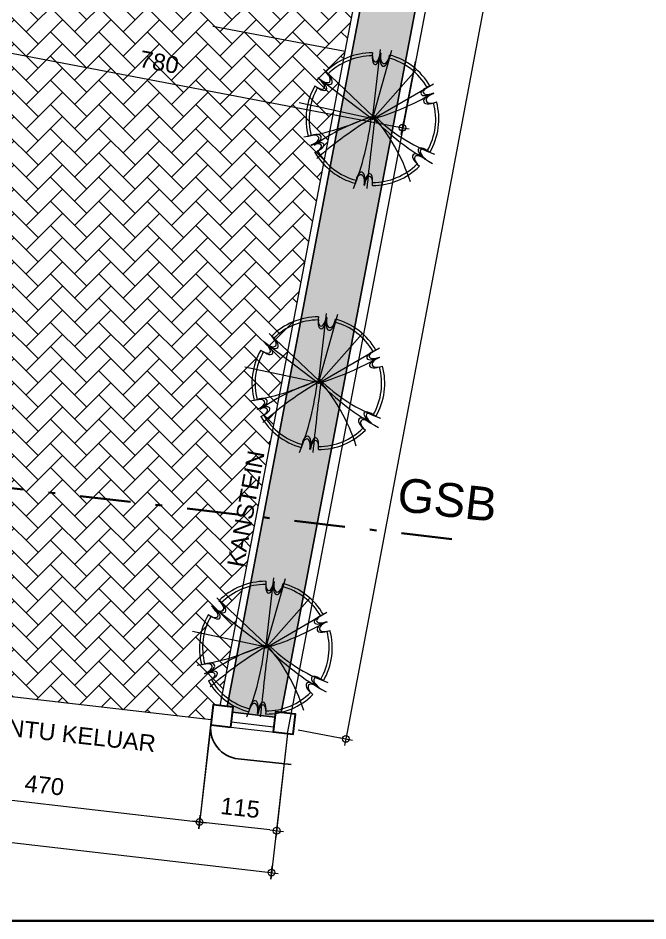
# Model space of a CAD drawing. Header units: millimetres. Extents: x -11 to 1625, y -267 to 180.
# Drawn here: x 860.11 to 869.45, y 119 to 132.4 of the extents above; entities that cross this region are included whole.
import ezdxf
from ezdxf.enums import TextEntityAlignment as Align

# ---------------------------------------------------------------- set-up
doc = ezdxf.new("R2010")
doc.units = ezdxf.units.MM
doc.linetypes.add('DASHDOT', pattern=[1, 0.5, -0.25, 0, -0.25])
for name, color, linetype, lineweight in [('ars', 11, 'Continuous', 5), ('batas jalan', 3, 'Continuous', 25), ('GRS KOP', 1, 'Continuous', 35), ('GSB', 1, 'DASHDOT', 35), ('KOLOM', 1, 'Continuous', 30), ('kop', 7, 'Continuous', 20), ('lan', 7, 'Continuous', 15), ('not', 7, 'Continuous', 20), ('PAGAR', 4, 'Continuous', 18), ('POHON', 84, 'Continuous', 0), ('TEXT KETERANGAN', 7, 'Continuous', 9), ('u', 6, 'Continuous', 20)]:
    doc.layers.add(name, color=color, linetype=linetype, lineweight=lineweight)
doc.styles.add('BARU', font='complex.shx')
doc.styles.get("Standard").update_dxf_attribs({"font": 'ARIALUNI.TTF'})
doc.dimstyles.new('SK100', dxfattribs={"dimtxt": 0.25, "dimasz": 0.1, "dimexe": 0.1, "dimexo": 0, "dimgap": 0.15, "dimtad": 1, "dimdec": 0, "dimlfac": 100, "dimzin": 12, "dimdsep": 46, "dimtxsty": 'Standard', "dimblk": 'BULAT', "dimcen": 0.1, "dimclrd": 256, "dimclre": 256, "dimclrt": 256, "dimadec": 0, "dimazin": 3, "dimtfac": 1, "dimtdec": 0, "dimtofl": 0, "dimtmove": 0, "dimatfit": 3, "dimldrblk": 'BULAT', "dimfxl": 0, "dimtolj": 1, "dimtzin": 0, "dimlwd": -1, "dimlwe": -1, "dimarcsym": 0})

# ---------------------------------------------------------------- blocks, each defined once
blk = doc.blocks.new('kop')
at = {"layer": 'GRS KOP'}
blk.add_lwpolyline([(1, 54), (83, 54), (83, 1), (1, 1)], close=True, dxfattribs=at)
at = {"layer": 'kop', "style": 'BARU', "flags": 4}
for p, height in [((73.8, 5.4), 0.35), ((80.303, 5.382), 0.25), ((73.8, 4.9), 0.35), ((80.303, 4.882), 0.25), ((73.8, 4.4), 0.35), ((80.303, 4.382), 0.25)]:
    blk.add_attdef('-', p, '', height=height, dxfattribs=at)
at = {"layer": 'kop', "flags": 4}
for tag, p in [('AR-00', (78.057, 2.648)), ('00', (81.238, 2.647))]:
    blk.add_attdef(tag, text='', height=0.35, dxfattribs=at).set_placement(p, align=Align.MIDDLE)
blk = doc.blocks.new('BULAT')
for p, q in [((-1, 0), (1, 0)), ((0, -1), (0, 1))]:
    blk.add_line(p, q)
blk.add_circle((0, 0), 0.5)
blk = doc.blocks.new('*D3027')
at = {"layer": 'Defpoints', "color": 0}
for p in [(858.34, 133.214), (865.997, 131.753), (865.81, 130.77)]:
    blk.add_point(p, dxfattribs=at)
at = {"layer": 'u'}
for p, q in [((858.34, 133.214), (858.134, 132.133)), ((858.251, 132.213), (865.712, 130.789)), ((865.997, 131.753), (865.791, 130.672))]:
    blk.add_line(p, q, dxfattribs=at)
at = {"layer": 'u', "xscale": 0.1, "yscale": 0.1, "zscale": 0.1}
for p, rotation in [((858.153, 132.231), 169.1956795512109), ((865.81, 130.77), 349.1956795512109)]:
    blk.add_blockref('BULAT', p, dxfattribs=dict(at, rotation=rotation))
at = {"layer": 'u', "insert": (862.2, 131.742), "char_height": 0.25, "attachment_point": 5, "rotation": 349.1957}
blk.add_mtext('\\A1;780', dxfattribs=at)
blk = doc.blocks.new('POH1')
for p, q in [((0.047, -0.206), (0.813, 6.356)), ((0.047, -0.206), (1.889, 6.299)), ((0.133, 0.018), (-4.57, 4.488)), ((0.047, -0.206), (4.156, 4.432)), ((0.02, -0.209), (-5.08, 3.696)), ((0.047, -0.206), (5.799, 3.13)), ((-0.059, -0.141), (-6.859, 1.322))]:
    blk.add_line(p, q)
for centre, radius, start, end in [((0.047, -0.206), 6.25, 90, 135.02273), ((0.047, -0.206), 6.25, 82.75021, 83.22779), ((0.047, -0.206), 5.957, 90, 135.02273), ((0.047, -0.206), 5.957, 82.75021, 83.22779), ((0.047, -0.206), 5.957, 30, 75.02273), ((0.047, -0.206), 6.25, 30, 75.02273), ((0.047, -0.206), 6.25, 142.75021, 143.22779), ((0.047, -0.206), 6.25, 150, 195.02273), ((0.047, -0.206), 5.957, 150, 195.02273), ((0.047, -0.206), 5.957, 142.75021, 143.22779), ((-7.075, 24.064), 25.293, 286.35565, 299.2634), ((0.047, -0.206), 5.957, 22.75021, 23.22779), ((0.047, -0.206), 6.25, 22.75021, 23.22779), ((0.047, -0.206), 5.957, 330, 15.02273), ((0.047, -0.206), 6.25, 330, 15.02273), ((-10.036, 21.281), 23.426, 278.89095, 295.05105), ((5.305, -17.569), 18.352, 106.80326, 125.77653), ((-13.31, -11.551), 17.777, 17.80316, 41.52093), ((11.41, 11.387), 15.873, 224.94274, 249.65135), ((17.959, -30.229), 35.053, 120.53343, 131.32015), ((-25.715, 2.832), 25.816, 338.27386, 353.62024), ((297.186, -37.092), 299.208, 172.9262, 174.17477), ((17.559, 17.049), 24.474, 224.15587, 241.05851), ((0.047, -0.206), 5.957, 202.75021, 203.22779), ((0.047, -0.206), 6.25, 202.75021, 203.22779), ((0.047, -0.206), 6.25, 210, 255.02273), ((0.047, -0.206), 5.957, 210, 255.02273), ((0.047, -0.206), 5.957, 322.75021, 323.22779), ((0.047, -0.206), 6.25, 322.75021, 323.22779), ((0.047, -0.206), 5.957, 270, 315.02273), ((0.047, -0.206), 6.25, 270, 315.02273), ((0.047, -0.206), 6.25, 262.75021, 263.22779), ((0.047, -0.206), 5.957, 262.75021, 263.22779)]:
    blk.add_arc(centre, radius, start, end)
for centre, major_axis, ratio, start_param, end_param in [((0.412, 5.992), (-0.115, -0.809), 0.450725, 4.712389, 7.927948), ((1.241, 5.867), (-0.147, -0.833), 0.498328, 4.647864, 7.899063), ((0.395, 5.701), (-0.109, -0.771), 0.450725, 4.712389, 7.927948), ((1.185, 5.582), (-0.14, -0.794), 0.498328, 4.647864, 7.899063), ((-5.138, 3.209), (0.643, -0.504), 0.450725, 4.712389, 7.927948), ((-4.615, 3.864), (0.648, -0.544), 0.498328, 4.647864, 7.899063), ((-4.396, 3.673), (0.618, -0.518), 0.498328, 4.647864, 7.899063), ((-4.895, 3.049), (0.613, -0.48), 0.450725, 4.712389, 7.927948), ((5.337, 2.447), (-0.723, -0.291), 0.450725, 4.712389, 7.927948), ((5.598, 2.577), (-0.758, -0.305), 0.450725, 4.712389, 7.927948), ((5.629, 1.703), (-0.758, -0.276), 0.498328, 4.647864, 7.899063), ((5.904, 1.797), (-0.795, -0.29), 0.498328, 4.647864, 7.899063), ((-5.809, -2.209), (0.795, 0.29), 0.498328, 4.647864, 7.899063), ((-5.534, -2.115), (0.758, 0.276), 0.498328, 4.647864, 7.899063), ((-5.503, -2.989), (0.758, 0.305), 0.450725, 4.712389, 7.927948), ((-5.242, -2.858), (0.723, 0.291), 0.450725, 4.712389, 7.927948), ((4.989, -3.461), (-0.613, 0.48), 0.450725, 4.712389, 7.927948), ((5.233, -3.621), (-0.643, 0.504), 0.450725, 4.712389, 7.927948), ((4.491, -4.085), (-0.618, 0.518), 0.498328, 4.647864, 7.899063), ((4.71, -4.276), (-0.648, 0.544), 0.498328, 4.647864, 7.899063), ((-1.146, -6.279), (0.147, 0.833), 0.498328, 4.647864, 7.899063), ((-1.09, -5.994), (0.14, 0.794), 0.498328, 4.647864, 7.899063), ((-0.317, -6.404), (0.115, 0.809), 0.450725, 4.712389, 7.927948), ((-0.3, -6.113), (0.109, 0.771), 0.450725, 4.712389, 7.927948)]:
    blk.add_ellipse(centre, major_axis=major_axis, ratio=ratio, start_param=start_param, end_param=end_param)
blk.add_point((0.047, -0.206))
blk.add_point((0.047, -0.206))
blk = doc.blocks.new('*D3038')
at = {"layer": 'Defpoints', "color": 0}
for p in [(858.308, 122.522), (862.974, 121.983), (862.799, 120.468)]:
    blk.add_point(p, dxfattribs=at)
at = {"layer": 'u'}
for p, q in [((858.308, 122.522), (858.121, 120.908)), ((862.974, 121.983), (862.787, 120.369)), ((858.232, 120.996), (862.699, 120.48))]:
    blk.add_line(p, q, dxfattribs=at)
at = {"layer": 'u', "xscale": 0.1, "yscale": 0.1, "zscale": 0.1}
for p, rotation in [((858.133, 121.007), 173.4063570293028), ((862.799, 120.468), 353.4063570293028)]:
    blk.add_blockref('BULAT', p, dxfattribs=dict(at, rotation=rotation))
at = {"layer": 'u', "insert": (860.498, 121.014), "char_height": 0.25, "attachment_point": 5, "rotation": 353.4064}
blk.add_mtext('\\A1;470', dxfattribs=at)
blk = doc.blocks.new('*D3030')
at = {"layer": 'Defpoints', "color": 0}
for p in [(869.427, 149.253), (864.262, 121.834), (864.969, 121.701)]:
    blk.add_point(p, dxfattribs=at)
at = {"layer": 'u'}
for p, q in [((869.427, 149.253), (870.233, 149.101)), ((870.116, 149.022), (864.988, 121.799)), ((864.262, 121.834), (865.067, 121.682))]:
    blk.add_line(p, q, dxfattribs=at)
at = {"layer": 'u', "xscale": 0.1, "yscale": 0.1, "zscale": 0.1}
for p, rotation in [((870.134, 149.12), 79.33193220774305), ((864.969, 121.701), 259.331932207743)]:
    blk.add_blockref('BULAT', p, dxfattribs=dict(at, rotation=rotation))
at = {"layer": 'u', "insert": (867.279, 135.462), "char_height": 0.25, "attachment_point": 5, "rotation": 79.3319}
blk.add_mtext('\\A1;2790', dxfattribs=at)
blk = doc.blocks.new('*D3033')
at = {"layer": 'Defpoints', "color": 0}
for p in [(829.731, 125.747), (864.104, 121.782), (863.866, 119.717)]:
    blk.add_point(p, dxfattribs=at)
at = {"layer": 'u'}
for p, q in [((829.731, 125.747), (829.482, 123.583)), ((829.593, 123.671), (863.766, 119.729)), ((864.104, 121.782), (863.854, 119.618))]:
    blk.add_line(p, q, dxfattribs=at)
at = {"layer": 'u', "xscale": 0.1, "yscale": 0.1, "zscale": 0.1}
for p, rotation in [((829.493, 123.683), 173.4190750474977), ((863.866, 119.717), 353.4190750474976)]:
    blk.add_blockref('BULAT', p, dxfattribs=dict(at, rotation=rotation))
at = {"layer": 'u', "insert": (846.711, 121.976), "char_height": 0.25, "attachment_point": 5, "rotation": 353.4191}
blk.add_mtext('\\A1;3460', dxfattribs=at)
blk = doc.blocks.new('*D3035')
at = {"layer": 'Defpoints', "color": 0}
for p in [(862.961, 121.909), (864.106, 121.779), (862.799, 120.468)]:
    blk.add_point(p, dxfattribs=at)
at = {"layer": 'u'}
for p, q in [((862.961, 121.909), (862.787, 120.369)), ((864.106, 121.779), (863.932, 120.239)), ((863.844, 120.35), (862.898, 120.457))]:
    blk.add_line(p, q, dxfattribs=at)
at = {"layer": 'u', "xscale": 0.1, "yscale": 0.1, "zscale": 0.1}
for p, rotation in [((862.799, 120.468), 173.5479500705834), ((863.943, 120.339), 353.5479500705834)]:
    blk.add_blockref('BULAT', p, dxfattribs=dict(at, rotation=rotation))
at = {"layer": 'u', "insert": (863.402, 120.679), "char_height": 0.25, "attachment_point": 5, "rotation": 353.548}
blk.add_mtext('\\A1;115', dxfattribs=at)

msp = doc.modelspace()

# ---------------------------------------------------------------- hatches: boundary and pattern name
at = {"layer": 'ars'}
h = msp.add_hatch(dxfattribs=at)
h.set_pattern_fill('AR-HBONE', color=256, scale=0.0025)
h.set_pattern_definition([(45, (886.80874, -134.3415), (4e-17, 0.35921024), [0.762, -0.254]), (135, (886.98835, -134.1619), (4e-17, 0.35921024), [0.762, -0.254])])
h.paths.add_polyline_path([(867.9281538, 147.4571817), (865.9102914, 147.7787204), (862.5692112, 148.3111089), (862.3842348, 147.1502634), (860.1025011, 132.8309166), (859.0238026, 133.0028032), (857.9045836, 125.9789843), (857.9466415, 125.9722825, -0.423190975), (858.6595363, 124.9568424), (858.2396287, 122.7565111), (858.330551, 122.7460012), (858.304715, 122.5224895), (862.9736269, 121.9828029), (862.9994629, 122.2063146), (863.1069488, 122.1938902)])
at = {"layer": 'POHON'}
h = msp.add_hatch(dxfattribs=at)
h.set_pattern_fill('GRASS', color=91, scale=0.01, style=0)
h.set_pattern_definition([(90, (829.91047, 122.02483), (-0.179605, 0.179605), [0.047625, -0.311585]), (45, (829.91047, 122.02483), (-0.1796051, 0.1796051), [0.047625, -0.206375]), (135, (829.91047, 122.02483), (-0.1796051, -0.1796051), [0.047625, -0.206375])])
h.paths.add_polyline_path([(868.820045, 147.3929984), (869.0882207, 149.0759733), (869.1573901, 149.0627731), (864.0109371, 122.0942626), (863.9254951, 122.104139), (863.916328, 122.0248334), (863.2888666, 122.0973626), (863.2974786, 122.1718665), (863.2065562, 122.1823764), (868.0413883, 147.5170744)])
h.paths.add_polyline_path([(869.0989742, 149.1434585), (869.0882207, 149.0759733), (869.1010367, 149.1431299)])
h.paths.add_polyline_path([(865.8610463, 147.8878291), (866.1245554, 149.541518), (865.8483465, 149.5854876), (865.8601486, 149.6595532), (863.1937875, 150.0844277), (863.1819854, 150.0103621), (862.8857231, 150.0575704), (862.8975251, 150.131636), (860.231164, 150.5565106), (860.2193619, 150.482445), (859.9230996, 150.5296532), (859.9349017, 150.6037188), (857.2685405, 151.0285934), (857.2567385, 150.9545278), (856.9604761, 151.0017361), (856.9722782, 151.0758017), (854.3059171, 151.5006762), (854.294115, 151.4266106), (853.9978527, 151.4738189), (854.0096547, 151.5478845), (851.3432936, 151.9727591), (851.3314915, 151.8986935), (851.0352292, 151.9459018), (851.0470313, 152.0199674), (848.3806702, 152.4448419), (848.3688681, 152.3707763), (848.0726057, 152.4179846), (848.0844078, 152.4920502), (845.4180467, 152.9169248), (845.4062446, 152.8428592), (845.1099823, 152.8900675), (845.1217843, 152.964133), (842.4554232, 153.3890076), (842.4436212, 153.314942), (842.1473588, 153.3621503), (842.1591609, 153.4362159), (839.4927998, 153.8610904), (839.4809977, 153.7870249), (839.1847353, 153.8342331), (839.1965374, 153.9082987), (836.5301763, 154.3331733), (836.5183742, 154.2591077), (836.2221119, 154.306316), (836.233914, 154.3803816), (833.2895954, 154.8495476), (833.2778052, 154.7755564), (833.2167164, 154.7852907), (829.9104694, 126.0311628), (829.9850598, 126.0224994), (829.9764478, 125.9479955), (830.6037946, 125.8754795), (830.6124066, 125.9499834), (830.8109921, 125.9270287), (831.7497222, 131.8181637), (831.1956257, 133.1694437), (834.1405578, 151.6507865), (846.1969346, 149.7296484), (846.5116565, 151.7047307), (849.47428, 151.2326479), (849.1595581, 149.2575656), (854.0972639, 148.4707609), (854.4119858, 150.4458432), (857.3746092, 149.9737603), (857.0598873, 147.998678), (862.2854807, 147.1659995), (862.4861932, 148.4255992)])

# ---------------------------------------------------------------- linework, layer by layer
msp.add_lwpolyline([(868.0457083, 147.5397115), (863.2065562, 122.1823764), (863.2974786, 122.1718665), (863.2888666, 122.0973626), (863.916328, 122.0248334), (863.9254951, 122.104139), (864.0109371, 122.0942626), (869.1573901, 149.0627731)])
at = {"layer": 'batas jalan'}
msp.add_line((863.3726661, 121.4047429), (864.1582085, 121.3220438), dxfattribs=at)
msp.add_arc((863.4206291, 121.8603335), 0.4581083, 173.99027013, 263.99023981, dxfattribs=at)
at = {"layer": 'GSB', "ltscale": 1.5}
msp.add_line((866.5415506, 124.6658562), (828.4467648, 129.0692901), dxfattribs=at)
at = {"layer": 'KOLOM'}
for points in [[(862.9650148, 121.908299), (863.2630305, 121.8738509), (863.2974786, 122.1718665), (862.9994629, 122.2063146)], [(863.891047, 121.8061233), (864.1890627, 121.7716752), (864.2235107, 122.0696909), (863.9254951, 122.104139)]]:
    msp.add_lwpolyline(points, close=True, dxfattribs=at)
at = {"layer": 'lan'}
for p, q in [((862.9954488, 132.2788313), (864.959995, 131.9039205)), ((863.2630305, 121.8738509), (863.9557118, 121.7937828))]:
    msp.add_line(p, q, dxfattribs=at)
at = {"layer": 'PAGAR'}
for p, q in [((864.0107677, 122.0942822), (869.1573901, 149.0627731)), ((864.10379, 121.781532), (869.3047311, 149.0346548)), ((863.1069488, 122.1938902), (867.9281538, 147.4571817)), ((863.2065562, 122.1823764), (868.026954, 147.4414383)), ((862.9709383, 121.9831137), (858.304715, 122.5224895)), ((863.916328, 122.0248334), (863.286178, 122.0976734)), ((863.899104, 121.8758256), (863.2689539, 121.9486656))]:
    msp.add_line(p, q, dxfattribs=at)

# ---------------------------------------------------------------- block references
at = {"layer": 'POHON', "xscale": 0.157610670999913, "yscale": 0.157610670999913, "zscale": 0.157610670999913}
for p in [(865.3559734, 130.9294448), (864.553983, 127.0106325), (863.7751283, 123.087192)]:
    msp.add_blockref('POH1', p, dxfattribs=at)
at = {"layer": 'TEXT KETERANGAN'}
msp.add_blockref('kop', (827.2141618, 118), dxfattribs=at)

# ---------------------------------------------------------------- texts
at = {"layer": 'not', "attachment_point": 1}
for s, width, insert, char_height, rotation in [('\\pi0.3731;KANSTEIN', 2.439246343, (863.1385313, 123.9121569), 0.25, 79.63871177), ('\\pi1.9254;GSB', 5.253610777, (863.8576159, 125.8010443), 0.5, 353.50149442), ('\\pi0.019605;PINTU KELUAR', 2.550634905, (859.6160236, 122.0355699), 0.25, 353.66668956)]:
    msp.add_mtext_dynamic_manual_height_columns(s, width=width, gutter_width=12.5, heights=[0], dxfattribs=dict(at, insert=insert, char_height=char_height, rotation=rotation))

# ---------------------------------------------------------------- dimensions: what is measured, and where the dimension line sits
at = {"layer": 'u'}
for p1, p2, distance, picture, middle in [((869.4274434, 149.2531321), (864.2623394, 121.8338386), 0.7192507, '*D3030', (867.2787824, 135.4617512)), ((829.7313633, 125.7469614), (864.10379, 121.781532), -2.0778502, '*D3033', (846.7112712, 121.9759861)), ((858.3079814, 122.5221119), (862.9736269, 121.9828029), -1.5248628, '*D3038', (860.4975995, 121.0135723)), ((864.1060654, 121.7792599), (862.9614545, 121.9087016), 1.4498584, '*D3035', (863.4020458, 120.6792749))]:
    dim = msp.add_aligned_dim(p1=p1, p2=p2, distance=distance, dimstyle='SK100', dxfattribs=at)
    dim.commit()
    dim.dimension.update_dxf_attribs({"geometry": picture, "text_midpoint": middle})
dim = msp.add_linear_dim(base=(865.8098462, 130.7702381), p1=(858.3403843, 133.2137447), p2=(865.9973016, 131.7525112), angle=349.19567955, dimstyle='SK100', dxfattribs=at)
dim.commit()
dim.dimension.update_dxf_attribs({"geometry": '*D3027', "text_midpoint": (862.1482905, 131.4690033), "dimtype": 161})

doc.saveas('drawing.dxf')
